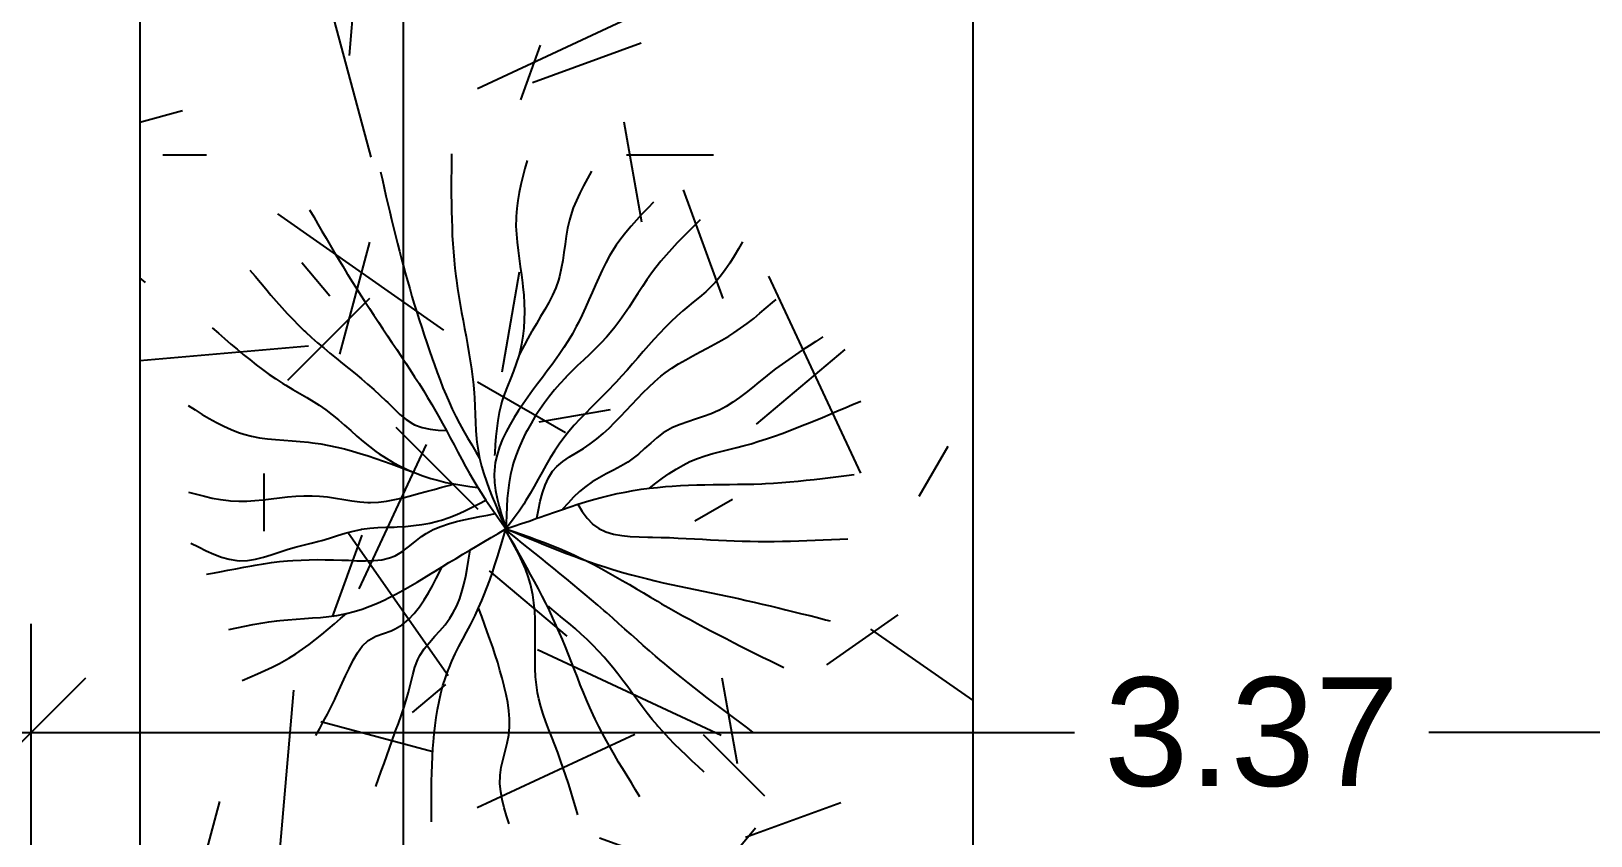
# Model space of a CAD drawing. Extents: x -120 to 1117, y 5 to 675.
# Drawn here: x 9.719 to 11.873, y 80.581 to 81.692 of the extents above; entities that cross this region are included whole.
import ezdxf

# ---------------------------------------------------------------- set-up
doc = ezdxf.new("R2010")
doc.units = 0
doc.header["$MEASUREMENT"] = 0
doc.layers.get('0').update_dxf_attribs({"linetype": 'CONTINUOUS'})
doc.layers.get('DEFPOINTS').update_dxf_attribs({"linetype": 'CONTINUOUS'})
for name, color, linetype in [('cota', 1, 'CONTINUOUS'), ('muro', 6, 'CONTINUOUS'), ('piso', 4, 'CONTINUOUS'), ('vegetacao', 82, 'CONTINUOUS')]:
    doc.layers.add(name, color=color, linetype=linetype)
doc.styles.get("Standard").update_dxf_attribs({"font": 'arial.ttf'})
doc.dimstyles.new('cotass', dxfattribs={"dimtxt": 0.15, "dimasz": 0.15, "dimexe": 0.15, "dimexo": 0, "dimgap": 0.05, "dimtad": 0, "dimzin": 4, "dimdsep": 46, "dimtxsty": 'Standard', "dimblk": 'OBLIQUE', "dimcen": 0, "dimdle": 0.15, "dimclrd": 256, "dimclrt": 4, "dimadec": 0, "dimazin": 1, "dimtfac": 1, "dimtix": 1, "dimtofl": 0, "dimtmove": 0, "dimatfit": 3, "dimldrblk": 'OPEN30', "dimfxl": 0, "dimtolj": 1, "dimtzin": 0, "dimlwd": -1, "dimarcsym": 0})

# ---------------------------------------------------------------- blocks, each defined once
blk = doc.blocks.new('_Oblique')
at = {"color": 0, "linetype": 'ByBlock', "lineweight": -2}
blk.add_line((-0.5, -0.5), (0.5, 0.5), dxfattribs=at)
blk = doc.blocks.new('*D25')
at = {"layer": 'cota', "transparency": 16777216}
for p, q in [((10.2335, 93.8937), (10.2335, 86.4597)), ((10.2335, 78.4337), (10.2335, 85.8677))]:
    blk.add_line(p, q, dxfattribs=at)
at = {"layer": 'cota', "color": 0, "lineweight": -2, "transparency": 16777216}
for p, q in [((9.8693, 93.7437), (10.3835, 93.7437)), ((10.0093, 78.5837), (10.3835, 78.5837))]:
    blk.add_line(p, q, dxfattribs=at)
at = {"layer": 'DEFPOINTS', "color": 0, "transparency": 16777216}
for p in [(9.8693, 93.7437), (10.0093, 78.5837), (10.2335, 78.5837)]:
    blk.add_point(p, dxfattribs=at)
at = {"layer": 'cota', "transparency": 16777216, "xscale": 0.15, "yscale": 0.15, "zscale": 0.15}
for p, rotation in [((10.2335, 93.7437), 90), ((10.2335, 78.5837), 270)]:
    blk.add_blockref('_Oblique', p, dxfattribs=dict(at, rotation=rotation))
at = {"layer": 'cota', "color": 4, "transparency": 16777216, "insert": (10.2335, 86.1637), "char_height": 0.15, "attachment_point": 5, "rotation": 90}
blk.add_mtext('\\A1;15.16', dxfattribs=at)
blk = doc.blocks.new('_Open30')
at = {"color": 0, "linetype": 'ByBlock', "lineweight": -2}
for p, q in [((-1, 0.268), (0, 0)), ((0, 0), (-1, -0.268)), ((0, 0), (-1, 0))]:
    blk.add_line(p, q, dxfattribs=at)
blk = doc.blocks.new('*D136')
at = {"layer": 'cota', "color": 0, "lineweight": -2, "transparency": 16777216}
for p, q in [((9.7193, 79.2137), (9.7193, 80.8734)), ((13.0894, 79.2137), (13.0894, 80.8734))]:
    blk.add_line(p, q, dxfattribs=at)
at = {"layer": 'cota', "transparency": 16777216}
for p, q in [((9.5693, 80.7234), (11.1596, 80.7234)), ((13.2394, 80.7234), (11.6491, 80.7234))]:
    blk.add_line(p, q, dxfattribs=at)
at = {"layer": 'DEFPOINTS', "color": 0, "transparency": 16777216}
for p in [(13.0894, 80.7234), (9.7193, 79.2137), (13.0894, 79.2137)]:
    blk.add_point(p, dxfattribs=at)
at = {"layer": 'cota', "transparency": 16777216, "xscale": 0.15, "yscale": 0.15, "zscale": 0.15, "rotation": 180}
blk.add_blockref('_Oblique', (9.7193, 80.7234), dxfattribs=at)
at = {"layer": 'cota', "transparency": 16777216, "xscale": 0.15, "yscale": 0.15, "zscale": 0.15}
blk.add_blockref('_Oblique', (13.0894, 80.7234), dxfattribs=at)
at = {"layer": 'cota', "color": 4, "transparency": 16777216, "insert": (11.4044, 80.7234), "char_height": 0.15, "attachment_point": 5}
blk.add_mtext('\\A1;3.37', dxfattribs=at)

msp = doc.modelspace()

# ---------------------------------------------------------------- hatches: boundary and pattern name
at = {"layer": 'vegetacao'}
h = msp.add_hatch(dxfattribs=at)
h.set_pattern_fill('ANGLE', color=256, scale=2, style=0)
h.set_pattern_definition([(0, (0, 0), (0, 0.55), [0.4, -0.15]), (90, (0, 0), (-0.55, 3e-17), [0.4, -0.15])])
edge = h.paths.add_edge_path()
edge.add_line((33.5894, 75.9237), (33.5894, 116.2837))
edge.add_line((33.5894, 116.2837), (9.8693, 116.2837))
edge.add_line((9.8693, 116.2837), (9.8693, 110.2837))
edge.add_line((9.8693, 110.2837), (27.5894, 110.2837))
edge.add_arc((27.5894, 107.2837), 3, 0, 90, ccw=False)
edge.add_line((30.5894, 107.2837), (30.5894, 75.9237))
edge.add_line((30.5894, 75.9237), (33.5894, 75.9237))
edge = h.paths.add_edge_path(flags=17)
edge.add_line((27.3693, 110.2837), (27.5894, 110.2837))
edge.add_arc((27.5894, 107.2837), 3, 0, 90, ccw=False)
edge.add_line((30.5894, 107.2837), (30.5894, 93.8737))
edge.add_line((30.5894, 93.8737), (24.8993, 93.8737))
edge.add_line((24.8993, 93.8737), (24.8993, 91.5437))
edge.add_line((24.8993, 91.5437), (22.8493, 91.5437))
edge.add_line((22.8493, 91.5437), (22.8493, 95.2856))
edge.add_line((22.8493, 95.2856), (27.8493, 95.2856))
edge.add_line((27.8493, 95.2856), (27.8493, 97.7856))
edge.add_line((27.8493, 97.7856), (27.2544, 97.7856))
edge.add_line((27.2544, 97.7856), (27.2544, 105.2837))
edge.add_line((27.2544, 105.2837), (27.3693, 105.2837))
edge.add_line((27.3693, 105.2837), (27.3693, 110.2837))
h.paths.add_polyline_path([(22.8493, 95.2856), (22.8493, 97.7856), (27.8493, 97.7856), (27.8493, 95.2856)], flags=16)
h.paths.add_polyline_path([(22.2544, 97.7856), (22.2544, 100.2856), (27.2544, 100.2856), (27.2544, 97.7856)], flags=17)
h.paths.add_polyline_path([(22.2544, 100.2856), (22.2544, 102.7856), (27.2544, 102.7856), (27.2544, 100.2856)], flags=17)
h.paths.add_polyline_path([(22.2544, 102.7856), (22.2544, 105.2856), (27.2544, 105.2856), (27.2544, 102.7856)], flags=17)
h.paths.add_polyline_path([(27.3693, 105.2837), (24.8693, 105.2837), (24.8693, 110.2837), (27.3693, 110.2837)], flags=16)
h.paths.add_polyline_path([(24.8693, 105.2837), (22.3693, 105.2837), (22.3693, 110.2837), (24.8693, 110.2837)], flags=17)
h.paths.add_polyline_path([(22.3693, 105.2837), (19.8693, 105.2837), (19.8693, 110.2837), (22.3693, 110.2837)], flags=17)
h.paths.add_polyline_path([(19.8693, 105.2837), (17.3693, 105.2837), (17.3693, 110.2837), (19.8693, 110.2837)], flags=17)
h.paths.add_polyline_path([(17.3693, 105.2837), (14.8693, 105.2837), (14.8693, 110.2837), (17.3693, 110.2837)], flags=17)
h.paths.add_polyline_path([(14.8693, 105.2837), (12.3693, 105.2837), (12.3693, 110.2837), (14.8693, 110.2837)], flags=17)
h = msp.add_hatch(dxfattribs=at)
h.set_pattern_fill('TRACOS2', color=256, scale=2, style=0)
h.set_pattern_definition([(0, (1.44, 0.96), (0.88, 1.52), [0.08, -1.34, 0.06, -0.58, 0.12, -1.42]), (5, (0.54, 1.68), (0.787509, 1.554551), [0.16, -1.34, 0.12, -0.58, 0.24, -1.42]), (10, (1.06, 1.78), (0.53784, 1.902295), [0.14, -0.34, 0.18, -1.06, 0.1, -1.32]), (15, (0.7, 1.96), (0.450046, 1.797737), [0.28, -0.34, 0.3, -1.06, 0.22, -1.32]), (20, (0.86, 1.14), (0.889806, 1.473175), [0.16, -1.1, 0.14, -0.82, 0.1, -0.64]), (25, (1.14, 0.86), (0.997231, 1.458057), [0.22, -1.1, 0.28, -0.82, 0.24, -0.64]), (30, (1.44, 1.02), (-0.146462, 1.69368), [0.1, -0.66, 0.08, -0.98, 0.06, -1.3]), (35, (0.54, 0.3), (0.148824, 1.9842), [0.22, -0.66, 0.16, -0.98, 0.12, -1.3]), (40, (0.88, 1.46), (0.225573, 1.442469), [0.08, -0.88, 0.06, -0.56, 0.16, -1.02]), (45, (0.88, 0.74), (-0.410122, 1.965757), [0.16, -0.88, 0.12, -0.56, 0.3, -1.02]), (50, (1.18, 0.74), (-0.534986, 1.571557), [0.04, -0.74, 0.1, -1.22, 0.12, -0.62]), (60, (1.24, 0.88), (-0.663154, 1.491384), [0.1, -0.82, 0.04, -0.96, 0.08, -0.74]), (65, (0.52, 0.88), (-0.486328, 2.080453), [0.22, -0.82, 0.08, -0.96, 0.16, -0.74]), (70, (1.02, 0.64), (-0.732615, 1.437246), [0.06, -0.38, 0.12, -0.64, 0.08, -0.88]), (75, (0.3, 0.46), (-1.55056, 1.554275), [0.12, -0.38, 0.24, -0.64, 0.16, -0.88]), (80, (1.12, 1.82), (-1.390436, 1.09813), [0.14, -0.88, 0.06, -1.04, 0.12, -0.98]), (85, (1.3, 0.38), (-1.660168, 0.988455), [0.28, -0.88, 0.12, -1.04, 0.24, -0.98]), (90, (1.24, 0.96), (-1.76, 0.74), [0.12, -0.62, 0.08, -1.22, 0.04, -1.24]), (95, (0.52, 1.68), (-1.88055, 1.30105), [0.24, -0.62, 0.08, -1.22, 0.08, -1.24]), (100, (0.92, 1.58), (-1.653143, 0.967635), [0.14, -0.78, 0.12, -0.64, 0.14, -1.46]), (105, (1.28, 1.94), (-1.731187, 0.819872), [0.28, -0.78, 0.24, -0.64, 0.28, -1.46]), (110, (0.78, 0.44), (-1.602936, 0.544608), [0.16, -0.52, 0.08, -1.06, 0.12, -1.16]), (115, (1.86, 0.44), (-1.644302, 0.40283), [0.3, -0.52, 0.16, -1.06, 0.24, -1.16]), (120, (0.24, 0.68), (-1.911, 0.189948), [0.1, -1.34, 0.12, -0.62, 0.14, -0.82]), (125, (0.42, 0.86), (-2.170974, 0.066875), [0.22, -1.34, 0.24, -0.62, 0.28, -0.82]), (130, (0.68, 0.24), (-1.860718, 0.475107), [0.06, -0.44, 0.08, -0.86, 0.16, -1.12]), (135, (0.86, 0.42), (-2.149605, 0.311127), [0.12, -0.44, 0.16, -0.86, 0.3, -1.12]), (140, (0.08, 1.84), (-1.470646, -0.228038), [0.12, -0.72, 0.14, -0.62, 0.08, -0.84]), (145, (0.88, 0.58), (-1.548418, -0.502793), [0.24, -0.72, 0.28, -0.62, 0.16, -0.84]), (150, (1.74, 0.12), (-1.3655, -0.805115), [0.08, -0.56, 0.16, -1.24, 0.14, -1.14]), (155, (1.56, 1.22), (-1.77954, -0.692849), [0.16, -0.56, 0.3, -1.24, 0.28, -1.14]), (160, (0.42, 1.24), (-1.586007, -1.082858), [0.12, -0.84, 0.1, -0.76, 0.08, -1.22]), (165, (0.24, 0.52), (-1.70605, -1.344246), [0.24, -0.84, 0.22, -0.76, 0.16, -1.22]), (170, (0.54, 0.76), (-1.437627, -1.127488), [0.18, -0.66, 0.12, -0.9, 0.16, -0.88]), (175, (1.44, 1.66), (-1.365265, -1.607125), [0.22, -0.66, 0.24, -0.9, 0.26, -0.88])])
h.paths.add_polyline_path([(11.0193, 79.2137), (9.8693, 79.2137), (9.8693, 93.7437), (11.0193, 93.7437)])

# ---------------------------------------------------------------- linework, layer by layer
at = {"layer": 'muro'}
msp.add_line((9.8693, 93.7437), (9.8693, 78.5637), dxfattribs=at)
at = {"layer": 'piso'}
msp.add_line((11.0193, 93.7437), (11.0193, 78.5837), dxfattribs=at)
at = {"layer": 'vegetacao'}
for points in [[(10.2997, 81.5224), (10.2996, 81.5111), (10.2995, 81.4998), (10.2994, 81.4885), (10.2994, 81.4772), (10.2994, 81.4659), (10.2995, 81.4546), (10.2997, 81.4433), (10.3, 81.4321), (10.3004, 81.4208), (10.3008, 81.4096), (10.3015, 81.3983), (10.3023, 81.3871), (10.3032, 81.3759), (10.3043, 81.3648), (10.3056, 81.3536), (10.3064, 81.3477), (10.3079, 81.3366), (10.3097, 81.3255), (10.3116, 81.3144), (10.3136, 81.3033), (10.3156, 81.2922), (10.3177, 81.2812), (10.3198, 81.2701), (10.3218, 81.259), (10.3238, 81.2479), (10.3256, 81.2368), (10.3273, 81.2256), (10.3287, 81.2145), (10.33, 81.2033), (10.331, 81.1921), (10.3314, 81.1854), (10.3319, 81.1741), (10.3322, 81.1628), (10.3326, 81.1515), (10.3332, 81.1403), (10.3341, 81.1291), (10.3346, 81.1241), (10.3363, 81.1131), (10.3385, 81.1022), (10.3412, 81.0913), (10.3443, 81.0806), (10.3479, 81.0699), (10.3517, 81.0593), (10.3558, 81.0487), (10.3602, 81.0382), (10.3647, 81.0277), (10.3693, 81.0172), (10.374, 81.0067), (10.3749, 81.0047)], [(10.4039, 81.5135), (10.401, 81.5025), (10.3982, 81.4914), (10.3955, 81.4804), (10.3932, 81.4693), (10.3912, 81.4583), (10.3898, 81.4472), (10.3889, 81.4361), (10.3888, 81.4338), (10.3887, 81.4227), (10.3892, 81.4116), (10.3902, 81.4004), (10.3915, 81.3893), (10.393, 81.3781), (10.3946, 81.3668), (10.3962, 81.3556), (10.3977, 81.3443), (10.3983, 81.3388), (10.3993, 81.3275), (10.4, 81.3161), (10.4003, 81.3047), (10.4001, 81.2933), (10.3994, 81.282), (10.3982, 81.2708), (10.3963, 81.2597), (10.3939, 81.2488), (10.3925, 81.2438), (10.3891, 81.2331), (10.3852, 81.2225), (10.381, 81.212), (10.3768, 81.2015), (10.3729, 81.191), (10.3693, 81.1803), (10.3682, 81.1763), (10.3655, 81.1654), (10.3635, 81.1544), (10.3621, 81.1433), (10.3609, 81.132), (10.3601, 81.1207), (10.3594, 81.1094), (10.3592, 81.1058)], [(10.2017, 81.4976), (10.2042, 81.4866), (10.2067, 81.4756), (10.2092, 81.4646), (10.2117, 81.4537), (10.2143, 81.4427), (10.2169, 81.4317), (10.2195, 81.4208), (10.2222, 81.4099), (10.2249, 81.3989), (10.2277, 81.388), (10.2305, 81.3771), (10.2327, 81.3689), (10.2357, 81.3581), (10.2387, 81.3473), (10.2419, 81.3364), (10.245, 81.3256), (10.2483, 81.3149), (10.2516, 81.3041), (10.255, 81.2934), (10.2585, 81.2827), (10.262, 81.272), (10.2655, 81.2613), (10.2692, 81.2506), (10.273, 81.24), (10.2761, 81.2312), (10.2799, 81.2206), (10.2839, 81.21), (10.2879, 81.1995), (10.2922, 81.1891), (10.2967, 81.1788), (10.3008, 81.17), (10.3058, 81.1599), (10.3109, 81.1499), (10.3164, 81.14), (10.3219, 81.1302), (10.3276, 81.1205), (10.3334, 81.1108), (10.3385, 81.1022)], [(10.4928, 81.4985), (10.4873, 81.4885), (10.4819, 81.4785), (10.4768, 81.4684), (10.4721, 81.4581), (10.4678, 81.4478), (10.4642, 81.4372), (10.4624, 81.431), (10.4599, 81.42), (10.4579, 81.4089), (10.4564, 81.3977), (10.4548, 81.3865), (10.4533, 81.3752), (10.4513, 81.3642), (10.4488, 81.3533), (10.4473, 81.3482), (10.4436, 81.3377), (10.4391, 81.3275), (10.434, 81.3174), (10.4285, 81.3075), (10.4227, 81.2977), (10.4169, 81.288), (10.4111, 81.2782), (10.4108, 81.2776), (10.4052, 81.2677), (10.3999, 81.2578), (10.3946, 81.2479), (10.3925, 81.2438)], [(10.1038, 81.4451), (10.1094, 81.4354), (10.115, 81.4256), (10.1207, 81.4159), (10.1264, 81.4062), (10.132, 81.3965), (10.1378, 81.3868), (10.1436, 81.3771), (10.1494, 81.3675), (10.1553, 81.3579), (10.1562, 81.3564), (10.1621, 81.3469), (10.1681, 81.3374), (10.1741, 81.3279), (10.1802, 81.3184), (10.1864, 81.309), (10.1925, 81.2996), (10.1987, 81.2902), (10.205, 81.2808), (10.2112, 81.2714), (10.2175, 81.262), (10.2177, 81.2616), (10.224, 81.2523), (10.2303, 81.2429), (10.2365, 81.2335), (10.2427, 81.2241), (10.2488, 81.2147), (10.2549, 81.2052), (10.2608, 81.1956), (10.2667, 81.186), (10.2725, 81.1764), (10.2763, 81.1699), (10.2818, 81.1601), (10.2873, 81.1502), (10.2926, 81.1403), (10.2979, 81.1304), (10.3032, 81.1204), (10.3085, 81.1105), (10.3138, 81.1005), (10.3192, 81.0907), (10.3247, 81.0808), (10.3303, 81.0711), (10.3361, 81.0615), (10.341, 81.0537), (10.3471, 81.0442), (10.3534, 81.0349), (10.3599, 81.0257), (10.3664, 81.0165), (10.373, 81.0073), (10.3749, 81.0047)], [(10.5787, 81.4559), (10.5708, 81.4477), (10.5629, 81.4395), (10.5552, 81.4312), (10.5477, 81.4227), (10.5405, 81.4141), (10.5336, 81.4053), (10.5271, 81.3963), (10.5238, 81.3913), (10.518, 81.3818), (10.5127, 81.372), (10.5076, 81.362), (10.5029, 81.3518), (10.4983, 81.3415), (10.4938, 81.3311), (10.4893, 81.3207), (10.4848, 81.3103), (10.4801, 81.3), (10.4751, 81.2898), (10.472, 81.2839), (10.4666, 81.274), (10.4608, 81.2644), (10.4546, 81.2549), (10.4483, 81.2456), (10.4419, 81.2364), (10.4385, 81.2317), (10.4318, 81.2227), (10.4251, 81.2137), (10.4184, 81.2047), (10.4117, 81.1957), (10.405, 81.1866), (10.3986, 81.1774), (10.3923, 81.1681), (10.3862, 81.1585), (10.3805, 81.1488), (10.3751, 81.1387), (10.3702, 81.1283), (10.3659, 81.1177), (10.3625, 81.1069), (10.3601, 81.0961), (10.3593, 81.0905), (10.3587, 81.0795), (10.3591, 81.0685), (10.3605, 81.0574), (10.3627, 81.0464), (10.3654, 81.0353), (10.3687, 81.0241), (10.3722, 81.013), (10.3749, 81.0047)], [(10.6432, 81.4315), (10.6351, 81.4236), (10.6272, 81.4156), (10.6192, 81.4076), (10.6114, 81.3995), (10.6037, 81.3912), (10.5962, 81.3828), (10.5889, 81.3743), (10.5818, 81.3655), (10.576, 81.3578), (10.5695, 81.3486), (10.5632, 81.3392), (10.557, 81.3298), (10.5509, 81.3203), (10.5448, 81.3108), (10.5385, 81.3014), (10.5321, 81.2922), (10.5254, 81.2832), (10.5211, 81.2779), (10.5137, 81.2695), (10.5061, 81.2613), (10.4981, 81.2534), (10.49, 81.2455), (10.4818, 81.2378), (10.4736, 81.23), (10.4655, 81.2221), (10.4576, 81.2141), (10.4569, 81.2134), (10.4493, 81.2051), (10.4419, 81.1965), (10.4348, 81.1877), (10.428, 81.1787), (10.4215, 81.1695), (10.4153, 81.16), (10.4095, 81.1503), (10.4041, 81.1405), (10.402, 81.1366), (10.397, 81.1264), (10.3925, 81.1161), (10.3884, 81.1055), (10.385, 81.0948), (10.3838, 81.0906), (10.3812, 81.0797), (10.3793, 81.0686), (10.3777, 81.0575), (10.3767, 81.0463), (10.3759, 81.035), (10.3754, 81.0237), (10.3751, 81.0123), (10.3749, 81.0047)], [(10.7015, 81.4011), (10.6958, 81.3912), (10.6899, 81.3814), (10.6839, 81.3718), (10.6776, 81.3625), (10.6709, 81.3535), (10.6637, 81.3449), (10.6588, 81.3397), (10.6507, 81.332), (10.6421, 81.3246), (10.6334, 81.3175), (10.6246, 81.3104), (10.6191, 81.3058), (10.6106, 81.2984), (10.6024, 81.2907), (10.5945, 81.2827), (10.5868, 81.2746), (10.5792, 81.2663), (10.5717, 81.2579), (10.5643, 81.2494), (10.5569, 81.2409), (10.5495, 81.2324), (10.542, 81.2239), (10.5345, 81.2154), (10.5269, 81.2071), (10.5244, 81.2044), (10.5165, 81.1962), (10.5086, 81.1882), (10.5005, 81.1802), (10.4925, 81.1721), (10.4846, 81.1641), (10.4768, 81.156), (10.4692, 81.1477), (10.4618, 81.1392), (10.4548, 81.1305), (10.4482, 81.1216), (10.4481, 81.1214), (10.4418, 81.1121), (10.4359, 81.1026), (10.4303, 81.0928), (10.4248, 81.083), (10.4194, 81.0731), (10.4139, 81.0632), (10.4084, 81.0534), (10.4025, 81.0437), (10.3993, 81.0385), (10.393, 81.0292), (10.3864, 81.02), (10.3796, 81.011), (10.3749, 81.0047)], [(10.0213, 81.3621), (10.0285, 81.3534), (10.0358, 81.3447), (10.0431, 81.336), (10.0504, 81.3274), (10.0578, 81.3189), (10.0653, 81.3105), (10.0729, 81.3022), (10.0806, 81.294), (10.0884, 81.286), (10.0964, 81.2782), (10.0982, 81.2766), (10.1064, 81.269), (10.1147, 81.2617), (10.1232, 81.2544), (10.1317, 81.2473), (10.1404, 81.2403), (10.1491, 81.2332), (10.1578, 81.2262), (10.1665, 81.2191), (10.1752, 81.2119), (10.1838, 81.2046), (10.1924, 81.1971), (10.2009, 81.1894), (10.2092, 81.1814), (10.2119, 81.1789), (10.2201, 81.1707), (10.2284, 81.1627), (10.237, 81.1555), (10.2463, 81.1496), (10.2487, 81.1484), (10.259, 81.1446), (10.27, 81.1424), (10.2814, 81.1411), (10.2926, 81.1403)], [(10.4175, 81.0191), (10.4198, 81.031), (10.4223, 81.0428), (10.4253, 81.0541), (10.429, 81.0649), (10.4336, 81.075), (10.4393, 81.0841), (10.4451, 81.0908), (10.4534, 81.0978), (10.4628, 81.104), (10.4726, 81.1099), (10.4817, 81.1154), (10.4912, 81.1218), (10.5003, 81.1288), (10.5089, 81.1361), (10.5172, 81.1438), (10.5253, 81.1518), (10.5332, 81.1599), (10.5409, 81.1681), (10.5486, 81.1764), (10.5564, 81.1846), (10.5642, 81.1927), (10.5722, 81.2005), (10.5804, 81.2081), (10.5889, 81.2153), (10.5948, 81.2199), (10.6039, 81.2264), (10.6133, 81.2324), (10.623, 81.2381), (10.6328, 81.2436), (10.6428, 81.249), (10.6528, 81.2543), (10.6628, 81.2596), (10.6727, 81.2651), (10.6824, 81.2709), (10.6897, 81.2754), (10.6989, 81.2817), (10.708, 81.2884), (10.7169, 81.2953), (10.7256, 81.3025), (10.7342, 81.3098), (10.7427, 81.3172), (10.7477, 81.3216)], [(9.9694, 81.2823), (9.9779, 81.2748), (9.9864, 81.2674), (9.995, 81.2599), (10.0036, 81.2526), (10.0122, 81.2454), (10.021, 81.2383), (10.0298, 81.2313), (10.0388, 81.2245), (10.048, 81.218), (10.0572, 81.2116), (10.0667, 81.2055), (10.0709, 81.2029), (10.0805, 81.1972), (10.0903, 81.1916), (10.1001, 81.186), (10.1097, 81.1802), (10.1169, 81.1755), (10.126, 81.169), (10.1349, 81.1621), (10.1436, 81.155), (10.1521, 81.1476), (10.1606, 81.1402), (10.1691, 81.1328), (10.1777, 81.1254), (10.1864, 81.1183), (10.1954, 81.1115), (10.1999, 81.1084), (10.2093, 81.1021), (10.219, 81.0964), (10.229, 81.0911), (10.2393, 81.0862), (10.2497, 81.0818), (10.2603, 81.0778), (10.2711, 81.0743), (10.282, 81.0712), (10.2919, 81.0688), (10.303, 81.0666), (10.3141, 81.0647), (10.3252, 81.063), (10.3361, 81.0615)], [(10.8123, 81.2697), (10.8028, 81.2635), (10.7934, 81.2574), (10.784, 81.2512), (10.7747, 81.2449), (10.7654, 81.2385), (10.7563, 81.232), (10.7472, 81.2254), (10.7381, 81.2185), (10.7327, 81.2143), (10.7239, 81.2071), (10.7151, 81.1999), (10.7063, 81.1928), (10.6974, 81.1859), (10.6882, 81.1794), (10.6787, 81.1735), (10.6688, 81.1682), (10.6685, 81.1681), (10.6582, 81.1636), (10.6475, 81.1598), (10.6367, 81.1562), (10.6258, 81.1526), (10.6152, 81.1488), (10.6049, 81.1444), (10.5951, 81.1391), (10.592, 81.1372), (10.5831, 81.1305), (10.5747, 81.1231), (10.5663, 81.1154), (10.5579, 81.1079), (10.5523, 81.1034), (10.543, 81.0969), (10.5333, 81.0912), (10.5233, 81.0858), (10.5133, 81.0805), (10.5034, 81.0751), (10.4938, 81.0694), (10.485, 81.0633), (10.4764, 81.0562), (10.4683, 81.0484), (10.4606, 81.0401), (10.453, 81.0316), (10.4527, 81.0313)], [(9.9361, 81.1749), (9.9458, 81.1688), (9.9555, 81.1627), (9.9653, 81.1568), (9.9752, 81.1513), (9.9852, 81.1462), (9.9954, 81.1416), (10.0058, 81.1376), (10.0129, 81.1353), (10.0235, 81.1326), (10.0345, 81.1305), (10.0456, 81.129), (10.0568, 81.1278), (10.0681, 81.1269), (10.0795, 81.126), (10.0908, 81.1251), (10.1022, 81.1241), (10.1079, 81.1234), (10.1191, 81.1218), (10.1301, 81.1198), (10.1412, 81.1175), (10.1521, 81.1149), (10.1629, 81.112), (10.1737, 81.1088), (10.1845, 81.1054), (10.1952, 81.1019), (10.2059, 81.0981), (10.2165, 81.0943), (10.2272, 81.0904), (10.2378, 81.0863), (10.2483, 81.0823), (10.2497, 81.0818)], [(10.5729, 81.0606), (10.5819, 81.0676), (10.5911, 81.0744), (10.6003, 81.0809), (10.6097, 81.0871), (10.6194, 81.0927), (10.6289, 81.0975), (10.6392, 81.1018), (10.6498, 81.1054), (10.6606, 81.1086), (10.6715, 81.1115), (10.6825, 81.1142), (10.6936, 81.1169), (10.7024, 81.1192), (10.7133, 81.1222), (10.7241, 81.1255), (10.7348, 81.1289), (10.7455, 81.1326), (10.7561, 81.1364), (10.7666, 81.1404), (10.7771, 81.1444), (10.7875, 81.1486), (10.7912, 81.1501), (10.8016, 81.1543), (10.812, 81.1586), (10.8224, 81.163), (10.8327, 81.1674), (10.8431, 81.1718), (10.8535, 81.1762), (10.8638, 81.1806), (10.8646, 81.181)], [(10.3749, 81.0047), (10.3856, 81.0083), (10.3962, 81.0118), (10.4069, 81.0154), (10.4175, 81.0191), (10.4208, 81.0202), (10.4314, 81.0239), (10.442, 81.0276), (10.4527, 81.0313), (10.4634, 81.0349), (10.4741, 81.0385), (10.4848, 81.0418), (10.4956, 81.045), (10.5064, 81.048), (10.5065, 81.048), (10.5174, 81.0508), (10.5284, 81.0532), (10.5395, 81.0554), (10.5505, 81.0574), (10.5617, 81.0592), (10.5729, 81.0606), (10.5841, 81.0619), (10.5953, 81.063), (10.6045, 81.0637), (10.6158, 81.0644), (10.627, 81.0649), (10.6383, 81.0652), (10.6495, 81.0655), (10.6608, 81.0657), (10.672, 81.0658), (10.6833, 81.0659), (10.6946, 81.0661), (10.7058, 81.0662), (10.717, 81.0665), (10.7283, 81.0669), (10.7332, 81.0672), (10.7444, 81.0678), (10.7557, 81.0686), (10.7669, 81.0695), (10.7781, 81.0705), (10.7893, 81.0717), (10.8004, 81.0729), (10.8117, 81.0742), (10.8228, 81.0756), (10.834, 81.077), (10.8452, 81.0784), (10.8558, 81.0798)], [(9.9365, 81.0554), (9.9475, 81.0525), (9.9585, 81.0496), (9.9694, 81.0471), (9.9805, 81.0451), (9.9916, 81.0436), (9.9947, 81.0433), (10.0059, 81.0429), (10.017, 81.043), (10.0283, 81.0437), (10.0395, 81.0448), (10.0508, 81.046), (10.0621, 81.0473), (10.0733, 81.0486), (10.0846, 81.0496), (10.0959, 81.0502), (10.1071, 81.0503), (10.1173, 81.0499), (10.1285, 81.0486), (10.1397, 81.0469), (10.1509, 81.045), (10.162, 81.0431), (10.1732, 81.0417), (10.1843, 81.0409), (10.1878, 81.0409), (10.1989, 81.0415), (10.2101, 81.0429), (10.2212, 81.045), (10.2323, 81.0475), (10.2429, 81.0503), (10.2539, 81.0532), (10.2648, 81.0561), (10.2756, 81.059), (10.2865, 81.062), (10.2973, 81.065), (10.303, 81.0666)], [(9.9398, 80.9849), (9.9503, 80.9795), (9.9608, 80.9742), (9.9713, 80.9695), (9.9819, 80.9656), (9.9925, 80.9626), (10.0032, 80.9609), (10.0072, 80.9606), (10.0181, 80.961), (10.029, 80.9626), (10.0399, 80.9653), (10.0508, 80.9686), (10.0618, 80.9722), (10.0729, 80.9759), (10.0838, 80.9793), (10.0948, 80.9822), (10.1057, 80.9848), (10.1166, 80.9875), (10.1206, 80.9886), (10.1314, 80.9918), (10.1421, 80.9952), (10.1529, 80.9985), (10.1638, 81.0016), (10.1747, 81.0039), (10.1756, 81.0041), (10.1868, 81.0055), (10.198, 81.0063), (10.2092, 81.0068), (10.2206, 81.0071), (10.2247, 81.0073), (10.236, 81.008), (10.2473, 81.009), (10.2585, 81.0105), (10.2696, 81.0125), (10.2805, 81.0151), (10.2859, 81.0167), (10.2965, 81.0203), (10.307, 81.0244), (10.3172, 81.029), (10.3274, 81.034), (10.3375, 81.0391), (10.3471, 81.0442)], [(10.4741, 81.0385), (10.4802, 81.0286), (10.4868, 81.0193), (10.4942, 81.0114), (10.4943, 81.0112), (10.503, 81.0051), (10.5128, 81.0005), (10.5233, 80.9974), (10.5347, 80.9954), (10.5465, 80.9942), (10.5586, 80.9936), (10.5708, 80.9933), (10.5772, 80.9931), (10.5891, 80.9928), (10.6008, 80.9924), (10.6124, 80.9919), (10.6238, 80.9913), (10.635, 80.9907), (10.6462, 80.9901), (10.6572, 80.9896), (10.6683, 80.989), (10.6792, 80.9885), (10.6901, 80.988), (10.7011, 80.9877), (10.712, 80.9874), (10.7231, 80.9873), (10.7342, 80.9872), (10.7453, 80.9873), (10.7565, 80.9875), (10.7677, 80.9877), (10.779, 80.9881), (10.7903, 80.9884), (10.8016, 80.9889), (10.8129, 80.9893), (10.8243, 80.9899), (10.8357, 80.9904), (10.8468, 80.9909)], [(9.9613, 80.9421), (9.9725, 80.944), (9.9797, 80.9452), (9.9908, 80.9473), (10.0018, 80.9495), (10.0129, 80.9517), (10.0239, 80.9537), (10.0287, 80.9546), (10.0399, 80.9564), (10.051, 80.9579), (10.0623, 80.9593), (10.0734, 80.9603), (10.0808, 80.9609), (10.092, 80.9615), (10.1031, 80.9619), (10.1142, 80.9621), (10.1254, 80.962), (10.1367, 80.9618), (10.1481, 80.9615), (10.1574, 80.9611), (10.1691, 80.9606), (10.1808, 80.9604), (10.1923, 80.9607), (10.2035, 80.962), (10.2142, 80.9645), (10.2217, 80.9675), (10.2313, 80.9729), (10.2403, 80.9796), (10.2492, 80.9868), (10.2582, 80.9938), (10.2646, 80.9982), (10.2744, 81.0037), (10.2848, 81.008), (10.2956, 81.0115), (10.3066, 81.0145), (10.3166, 81.0168), (10.3276, 81.0192), (10.3387, 81.0215), (10.3497, 81.0237), (10.3599, 81.0257)], [(9.9922, 80.8656), (10.0033, 80.8679), (10.0143, 80.8702), (10.0254, 80.8724), (10.0364, 80.8743), (10.0476, 80.8761), (10.0587, 80.8776), (10.0627, 80.8781), (10.0739, 80.8791), (10.0852, 80.88), (10.0965, 80.8807), (10.1077, 80.8815), (10.119, 80.8823), (10.1302, 80.8835), (10.1413, 80.885), (10.1523, 80.8871), (10.1546, 80.8876), (10.1655, 80.8903), (10.1762, 80.8937), (10.1868, 80.8976), (10.1973, 80.9019), (10.2075, 80.9067), (10.2128, 80.9092), (10.2228, 80.9144), (10.2327, 80.9198), (10.2424, 80.9254), (10.2522, 80.9311), (10.2618, 80.9369), (10.2714, 80.9427), (10.277, 80.9462), (10.2866, 80.952), (10.2962, 80.9579), (10.3059, 80.9637), (10.3155, 80.9695), (10.3252, 80.9752), (10.3349, 80.981), (10.3445, 80.9868), (10.3542, 80.9925), (10.3639, 80.9982), (10.3736, 81.004), (10.3749, 81.0047)], [(10.272, 80.5999), (10.2719, 80.6111), (10.2719, 80.6223), (10.2719, 80.6336), (10.272, 80.6448), (10.2721, 80.6561), (10.2724, 80.6673), (10.2728, 80.6786), (10.2733, 80.6899), (10.274, 80.7011), (10.2747, 80.7102), (10.2757, 80.7215), (10.277, 80.7328), (10.2785, 80.744), (10.2803, 80.7552), (10.2825, 80.7663), (10.285, 80.7773), (10.2879, 80.7882), (10.2913, 80.7989), (10.2951, 80.8095), (10.2958, 80.8114), (10.3002, 80.8217), (10.3049, 80.8319), (10.31, 80.842), (10.3152, 80.852), (10.3205, 80.8619), (10.3257, 80.8719), (10.3308, 80.882), (10.3323, 80.8851), (10.3371, 80.8953), (10.3416, 80.9056), (10.3445, 80.9127), (10.3486, 80.9232), (10.3525, 80.9337), (10.3562, 80.9443), (10.3597, 80.955), (10.3631, 80.9658), (10.3665, 80.9765), (10.3697, 80.9873), (10.3729, 80.9981), (10.3749, 81.0047)], [(10.4742, 80.6097), (10.471, 80.6205), (10.4677, 80.6312), (10.4645, 80.642), (10.4611, 80.6527), (10.4576, 80.6634), (10.454, 80.6741), (10.4503, 80.6847), (10.4463, 80.6954), (10.4463, 80.6954), (10.4422, 80.706), (10.438, 80.7166), (10.4339, 80.7271), (10.4299, 80.7378), (10.4262, 80.7484), (10.423, 80.7591), (10.4202, 80.7699), (10.4185, 80.7781), (10.4169, 80.7891), (10.4158, 80.8002), (10.4153, 80.8115), (10.415, 80.8228), (10.4151, 80.8341), (10.4152, 80.8455), (10.4153, 80.8569), (10.4153, 80.8683), (10.4151, 80.8797), (10.4145, 80.891), (10.4135, 80.9022), (10.412, 80.9133), (10.4098, 80.9242), (10.4088, 80.9282), (10.4056, 80.9388), (10.4018, 80.9493), (10.3973, 80.9596), (10.3924, 80.9698), (10.3872, 80.9798), (10.3816, 80.9898), (10.376, 80.9998), (10.3736, 81.004)], [(10.5599, 80.6345), (10.5539, 80.6441), (10.548, 80.6537), (10.542, 80.6633), (10.5361, 80.6729), (10.5303, 80.6825), (10.5246, 80.6922), (10.519, 80.702), (10.5135, 80.7118), (10.5082, 80.7217), (10.503, 80.7317), (10.498, 80.7418), (10.4952, 80.7477), (10.4905, 80.7579), (10.4861, 80.7682), (10.4818, 80.7786), (10.4775, 80.7891), (10.4734, 80.7995), (10.4693, 80.81), (10.4652, 80.8205), (10.4611, 80.831), (10.4569, 80.8415), (10.4527, 80.8519), (10.4489, 80.8609), (10.4443, 80.8712), (10.4397, 80.8814), (10.4348, 80.8916), (10.4298, 80.9017), (10.4248, 80.9117), (10.4196, 80.9217), (10.4143, 80.9317), (10.4089, 80.9416), (10.4035, 80.9514), (10.398, 80.9613), (10.3924, 80.9711), (10.3869, 80.9809), (10.3813, 80.9907), (10.3756, 81.0005), (10.3736, 81.004)], [(10.7159, 80.7239), (10.7069, 80.7306), (10.6978, 80.7373), (10.6888, 80.744), (10.6798, 80.7508), (10.6708, 80.7576), (10.6618, 80.7644), (10.6528, 80.7712), (10.644, 80.7781), (10.6351, 80.785), (10.6262, 80.7919), (10.6174, 80.799), (10.6087, 80.806), (10.6, 80.8132), (10.5913, 80.8204), (10.5899, 80.8215), (10.5814, 80.8288), (10.5729, 80.8362), (10.5644, 80.8436), (10.556, 80.8511), (10.5476, 80.8585), (10.5392, 80.866), (10.5308, 80.8735), (10.5223, 80.881), (10.5139, 80.8884), (10.5101, 80.8918), (10.5016, 80.8991), (10.493, 80.9065), (10.4844, 80.9138), (10.4758, 80.921), (10.4672, 80.9282), (10.4585, 80.9354), (10.4498, 80.9426), (10.4411, 80.9497), (10.4324, 80.9568), (10.4236, 80.9639), (10.4149, 80.9709), (10.4061, 80.978), (10.3973, 80.985), (10.3885, 80.9921), (10.3797, 80.9991), (10.3736, 81.004)], [(10.3749, 81.0047), (10.3855, 81.001), (10.3962, 80.9972), (10.4068, 80.9934), (10.4174, 80.9895), (10.4279, 80.9856), (10.4384, 80.9815), (10.4488, 80.9773), (10.4592, 80.9729), (10.4694, 80.9683), (10.4761, 80.9652), (10.4862, 80.9603), (10.4962, 80.9552), (10.5061, 80.9499), (10.516, 80.9444), (10.5257, 80.9389), (10.5355, 80.9333), (10.5452, 80.9275), (10.5549, 80.9218), (10.5646, 80.916), (10.5743, 80.9102), (10.584, 80.9045), (10.5897, 80.9012), (10.5995, 80.8956), (10.6093, 80.8901), (10.6191, 80.8846), (10.629, 80.8792), (10.6389, 80.8738), (10.6488, 80.8685), (10.6588, 80.8633), (10.6688, 80.8581), (10.6788, 80.8529), (10.6888, 80.8478), (10.6988, 80.8427), (10.7089, 80.8376), (10.719, 80.8326), (10.7291, 80.8275), (10.7391, 80.8225), (10.7492, 80.8175), (10.7586, 80.8129)], [(10.3749, 81.0047), (10.3853, 81.0004), (10.3957, 80.996), (10.4061, 80.9917), (10.4166, 80.9874), (10.427, 80.9831), (10.4375, 80.9789), (10.448, 80.9748), (10.4585, 80.9707), (10.469, 80.9667), (10.4796, 80.9628), (10.4902, 80.9591), (10.5008, 80.9554), (10.5115, 80.9519), (10.5222, 80.9485), (10.5329, 80.9453), (10.5375, 80.944), (10.5483, 80.9409), (10.5591, 80.9381), (10.5701, 80.9354), (10.581, 80.9328), (10.592, 80.9302), (10.603, 80.9278), (10.614, 80.9255), (10.625, 80.9231), (10.636, 80.9209), (10.6471, 80.9186), (10.6581, 80.9163), (10.6692, 80.914), (10.6802, 80.9117), (10.6847, 80.9107), (10.6957, 80.9083), (10.7067, 80.9058), (10.7176, 80.9033), (10.7286, 80.9007), (10.7396, 80.8981), (10.7505, 80.8955), (10.7614, 80.8928), (10.7724, 80.8901), (10.7833, 80.8874), (10.7942, 80.8847), (10.8051, 80.8819), (10.816, 80.8791), (10.8227, 80.8775)], [(10.1952, 80.6487), (10.1989, 80.6593), (10.2027, 80.6699), (10.2065, 80.6805), (10.2102, 80.6912), (10.214, 80.7018), (10.2178, 80.7123), (10.2216, 80.7229), (10.2225, 80.7254), (10.2264, 80.7359), (10.2302, 80.7465), (10.2338, 80.7571), (10.2372, 80.7678), (10.2403, 80.7788), (10.2407, 80.7806), (10.2434, 80.7917), (10.2461, 80.8028), (10.2492, 80.8137), (10.2531, 80.8241), (10.2559, 80.8297), (10.262, 80.8389), (10.2691, 80.8477), (10.2767, 80.8561), (10.2834, 80.8635), (10.2907, 80.8721), (10.2974, 80.8812), (10.3017, 80.888), (10.3068, 80.898), (10.3111, 80.9085), (10.3146, 80.9193), (10.3169, 80.9279), (10.3193, 80.939), (10.3214, 80.95), (10.3232, 80.9611), (10.3248, 80.9723), (10.3252, 80.9752)], [(10.1122, 80.7189), (10.1177, 80.7288), (10.1231, 80.7387), (10.1284, 80.7486), (10.1336, 80.7586), (10.1385, 80.7687), (10.1397, 80.7711), (10.1443, 80.7812), (10.1488, 80.7914), (10.1534, 80.8016), (10.1582, 80.8118), (10.1634, 80.8221), (10.164, 80.8232), (10.1698, 80.8333), (10.1764, 80.8426), (10.1844, 80.8502), (10.1854, 80.8509), (10.195, 80.8561), (10.2057, 80.8601), (10.2165, 80.8639), (10.2221, 80.8663), (10.2317, 80.8721), (10.2404, 80.8793), (10.2482, 80.8876), (10.2553, 80.8967), (10.2618, 80.9063), (10.2618, 80.9063), (10.2677, 80.916), (10.2733, 80.9259), (10.2785, 80.9358), (10.2835, 80.9458), (10.2866, 80.952)], [(10.0108, 80.7952), (10.0212, 80.7996), (10.0316, 80.8042), (10.0419, 80.8088), (10.0521, 80.8136), (10.0621, 80.8187), (10.0719, 80.8241), (10.0751, 80.826), (10.0846, 80.8319), (10.0939, 80.8382), (10.103, 80.8447), (10.112, 80.8516), (10.1208, 80.8586), (10.1295, 80.8658), (10.1381, 80.8732), (10.1466, 80.8806), (10.1546, 80.8876)], [(10.3793, 80.5972), (10.3757, 80.6083), (10.3725, 80.6194), (10.3697, 80.6305), (10.3676, 80.6415), (10.3666, 80.6526), (10.3667, 80.6636), (10.3668, 80.6645), (10.3684, 80.6755), (10.3709, 80.6865), (10.3738, 80.6974), (10.3767, 80.7084), (10.3788, 80.7195), (10.3788, 80.7197), (10.3799, 80.7309), (10.3798, 80.7421), (10.379, 80.7534), (10.3773, 80.7646), (10.3751, 80.7759), (10.3725, 80.787), (10.3725, 80.7871), (10.3696, 80.7982), (10.3666, 80.8091), (10.3634, 80.8199), (10.36, 80.8307), (10.3565, 80.8413), (10.3528, 80.852), (10.3491, 80.8625), (10.3453, 80.8731), (10.3414, 80.8836), (10.3375, 80.8941), (10.3371, 80.8953)], [(10.6487, 80.6685), (10.6404, 80.6761), (10.6321, 80.6838), (10.6239, 80.6915), (10.6157, 80.6993), (10.6077, 80.7072), (10.5999, 80.7153), (10.5922, 80.7235), (10.5847, 80.7319), (10.5841, 80.7327), (10.5769, 80.7413), (10.5699, 80.7501), (10.5631, 80.7591), (10.5563, 80.7681), (10.5496, 80.7772), (10.5429, 80.7863), (10.5362, 80.7953), (10.5294, 80.8043), (10.5224, 80.8131), (10.5152, 80.8217), (10.5103, 80.8274), (10.5027, 80.8357), (10.4948, 80.8437), (10.4868, 80.8515), (10.4785, 80.8592), (10.4702, 80.8667), (10.4616, 80.8741), (10.453, 80.8814), (10.4443, 80.8886), (10.4356, 80.8959), (10.4335, 80.8976)]]:
    msp.add_lwpolyline(points, dxfattribs=at)

# ---------------------------------------------------------------- dimensions: what is measured, and where the dimension line sits
at = {"layer": 'cota'}
dim = msp.add_linear_dim(base=(10.2335, 78.5837), p1=(9.8693, 93.7437), p2=(10.0093, 78.5837), angle=90, dimstyle='cotass', override={"dimtmove": 1}, dxfattribs=at)
dim.commit()
dim.dimension.update_dxf_attribs({"geometry": '*D25', "text_midpoint": (10.2335, 86.1637)})
dim = msp.add_linear_dim(base=(13.0894, 80.7234), p1=(9.7193, 79.2137), p2=(13.0894, 79.2137), dimstyle='cotass', dxfattribs=at)
dim.commit()
dim.dimension.update_dxf_attribs({"geometry": '*D136', "text_midpoint": (11.4044, 80.7234)})

doc.saveas('drawing.dxf')
